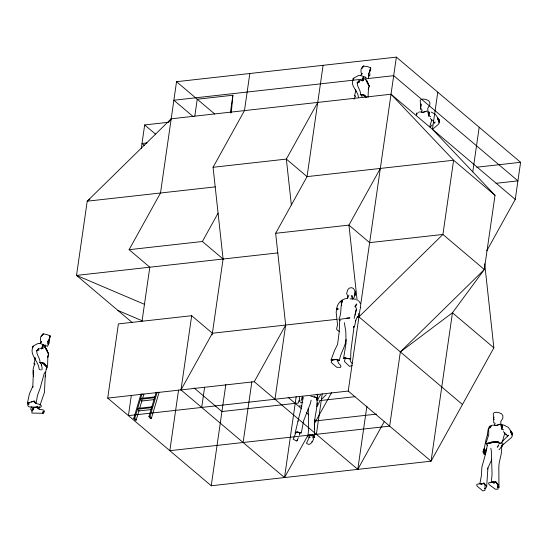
<?xml version="1.0" encoding="UTF-8"?>
<svg xmlns="http://www.w3.org/2000/svg" width="548" height="548" viewBox="0 0 548 548"><rect width="100%" height="100%" fill="white"/><g stroke="black" fill="none" stroke-linecap="round" stroke-linejoin="round"><path stroke-width="0.82" d="M501.989 445.339L501.975 446.969L501.612 445.353M308.271 408.335L308.668 429.365L307.805 436.783L310.141 437.626M45.176 372.017L44.1 373.852L40.086 388.395L37.428 395.519L36.147 403.307L34.394 401.143L27.407 403.26L27.4 403.773L28.976 404.02L27.4 403.773L27.407 403.266L29.414 393.813L32.839 386.21L32.777 387.278L33.442 370.681L33.524 376.298C32.681 372.154 32.64 367.578 35.038 363.934M485.323 449.545L484.439 453.134L483.665 452.107L484.439 453.134M494.07 419.138L494.063 419.563L493.419 418.85L494.152 417.117M344.329 322.656L345.815 331.704L346.048 343.206L343.569 358.467L344.528 357.851L350.665 359.098L350.871 351.076L354.049 326.416M490.823 448.271L491.303 450.559L492.077 474.417L491.234 482.343L495.899 482.062L498.968 487.151L497.824 487.158L498.968 487.151L498.831 467.91C498.557 460.553 502.838 453.511 501.324 446.264M313.34 437.441L314.381 436.612L314.614 421.09L314.388 429.036L314.573 422.803M429.79 105.079L429.865 102.572L428.625 100.695L425.851 99.448L423.179 99.037L421.076 99.448L420.234 100.469L420.734 109.682L422.083 109.963L421.57 112.093L422.2 112.093L419.371 111.977M48.95 341L49.984 335.808L46.758 334.486L43.258 333.876L40.463 337.219L40.415 340.137L41.141 342.384M41.806 362.612L46.436 366.715L46.402 366.002L46.69 368.955L46.402 366.002L44.1 363.242L41.278 362.427M365.708 77.652L365.742 76.946L365.845 77.987M314.662 421.775C315.025 413.898 318.107 406.034 316.778 398.129L316.826 399.684M339.781 319.621L339.164 332.218L337.568 344.411L334.54 350.487L331.047 360.036L332.259 360.721M299.386 435.064L299.585 432.386M341.623 305.51L341.055 301.249L341.582 303.654L342.342 300.708C340.096 306.62 341.87 313.36 338.883 319.196L340.171 320.792M354.946 305.969L355.173 307.017L355.7 305.058L356.604 304.092M427.906 110.737L427.741 108.319L429.269 105.833M500.947 423.926L500.776 421.508L502.824 418.268L502.9 415.761L501.66 413.884L498.886 412.644L496.214 412.233L494.118 412.637L493.269 413.658L493.769 422.871L495.118 423.159L494.604 425.289L495.241 425.282L492.405 425.166M319.71 401.184L317.518 405.821L316.662 406.623M231.283 112.84L232.893 95.236L197.246 99.222L194.814 116.087M483.877 451.052L483.98 449.874L483.733 450.874M337.109 359.241L338.493 363.214L340.527 365.242L340.959 366.79L340.466 367.365L336.746 367.27L331.204 362.461L332.218 359.618M484.459 488.583L485.727 488.309L486.672 486.439L487.919 467.958L487.46 468.951L491.755 459.567M46.217 368.612L45.224 375.88L44.457 392.354L40.066 405.068M355.118 315.073L356.248 309.805M316.984 405.123L317.258 402.821M502.009 442.894L504.914 432.756M299.372 396.814L299.359 401.28L299.29 400.163L298.386 402.239M302.332 399.156L302.681 396.67M141.274 148.556L144.672 124.944L168.257 122.307M484.685 263.732L493.864 347.822L431.07 461.183L211.24 485.754L107.716 398.101L118.409 323.889L191.684 315.703L212.391 333.232L337.041 319.299M131.335 395.389L128.417 415.631L348.247 391.06L431.07 461.183L452.456 312.764L484.322 269.513L495.015 195.3L432.434 129.287L437.777 92.18M142.028 321.183L149.81 267.212L129.102 249.683L160.502 193.006L176.538 81.693L396.368 57.122L520.6 162.304L515.25 199.41L486.747 250.868M178.579 389.977L169.832 450.689L389.655 426.118L400.348 351.912L484.322 269.513L442.914 234.448L369.633 242.641L348.932 225.112L275.651 233.304L285.666 325.039L274.973 399.252M308.065 435.057L284.515 477.561L180.991 389.909L191.684 315.703M230.338 112.943L232.893 95.236M201.698 407.438L204.609 387.203M212.145 334.917L223.084 259.019L213.069 167.284L244.47 110.607L249.82 73.501M211.24 485.754L225.824 384.559M243.107 442.503L251.854 381.785M323.094 65.308L307.051 176.62L275.651 233.304M284.515 477.561L296.18 396.608M316.381 434.311L322.217 393.834M348.247 391.06L360.036 309.264M360.276 307.572L396.368 57.122M107.716 398.101L254.265 381.716L357.789 469.369L366.907 406.123M472.746 171.935L479.192 127.239M39.641 348.254L42.874 348.521L43.47 344.596L40.299 343.61L37.935 343.507L33.14 346.076L32.222 347.131L33.339 346.521C28.517 354.124 38.812 361.317 39.182 369.29L40.525 369.886M360.228 80.282L363.454 80.549L364.057 76.624L360.885 75.638L358.522 75.535L353.727 78.104L352.802 79.159L353.926 78.549C348.788 85.166 358.461 90.9 358.392 97.578M47.649 357.317L47.895 355.714L47.539 367.646M368.235 89.345L368.482 87.742L368.057 97.441M479.87 483.925L481.377 475.616L481.891 467.054L486.021 452.203L487.378 444.75M300.914 401.328L302.044 397.321M303.277 397.273L301.16 408.623L298.502 418.925M360.605 308.764L360.803 307.681M298.297 419.864L295.119 433.187L296.934 432.03L300.708 433.057M34.935 357.604L35.161 358.735L33.901 364.112L34.476 363.797M355.515 89.632L355.741 90.763L354.488 96.14L355.063 95.825M428.748 116.395L429.598 112.025L428.563 115.436L430.639 116.82M298.009 421.289L298.085 420.939M493.645 482.261L493.755 481.747M354.138 318.504L356.399 308.867L355.59 306.565L356.769 304.119M368.283 78.309L369.044 75.357L369.982 75.11L369.578 71.98L370.571 67.836L367.338 66.514L363.434 66.13L361.043 69.247L361.002 72.165L361.728 74.412M311.148 400.198L310.23 403.883L303.599 420.816L301.311 433.03L296.92 431.749L295.119 433.187L295.584 432.708M336.999 360.769L339.37 360.584C340.438 353.131 345.281 347 346.103 339.459M31.394 406.869L30.75 409.315L31.846 410.932L32.757 407.753L37.415 406.945M317.758 394.738L317.292 396.464L317.278 394.183L317.895 400.458L317.21 397.896L314.148 396.718M38.977 409.075L39.627 406.671M431.879 119.567L429.742 126.67M487.467 435.002L486.22 438.585L484.069 449.524L484.137 448.716L482.85 451.895L484.131 454.395L485.295 454.73M503.674 430.009L501.598 428.625L502.632 425.221L501.783 429.591L500.961 424.337L499.598 424.214L495.776 425.604L499.16 424.666M47.82 357.125L48.669 354.268L46.498 348.843L44.963 347.672M139.082 410.336L136.178 420.104L135.164 420.213L133.774 418.33L141.035 393.909M136.178 420.104L134.781 418.22L142.042 393.793M137.534 409.233L137.781 408.411L151.926 406.828L151.68 407.657L137.534 409.233L138.815 410.959L151.296 409.568M139.562 408.705L141.987 400.561M142.466 398.937L143.918 394.053M159.146 392.163L151.344 418.419L150.33 418.535L148.94 416.651L156.159 392.347M151.344 418.419L149.947 416.535L157.208 392.115M368.4 89.153L369.256 86.296L367.085 80.871L365.543 79.7M43.47 344.596L41.566 349.049L42.723 344.767L42.443 347.809L42.874 348.521M364.057 76.624L362.153 81.077L363.303 76.795L363.029 79.837L363.454 80.549M345.432 358.036L344.397 361.44L349.514 366.352L352.165 365.543M41.223 342.137L41.538 341.253L40.141 343.329M361.81 74.165L362.125 73.281L360.728 75.357M337.273 308.812L336.136 311.949L337.547 324.752L336.671 328.56L336.842 329.684L339.383 331.499M295.899 432.728L293.201 439.195L296.728 441.106L298.386 437.688M484.754 453.196L486.747 448.586M357.529 316.449L355.57 321.039L354.953 324.868L353.844 327.43M28.818 402.554L27.743 405.636L29.01 406.856L40.531 407.308L41.038 406.726L41.456 405.917L40.086 404.499L35.825 403.403L34.634 402.348M32.627 410.658L33.914 407.479L33.565 407.76L37.983 406.945M338.726 308.956L336.547 309.175C337.404 303.222 341.329 298.907 347.35 298.427L348.918 295.187M490.453 427.474L491.371 425.337L488.672 428.851L488.761 434.742L485.932 443.168L487.501 445.695M33.339 409.082L33.818 407.972L31.9 411.63L31.914 413.069L42.997 413.295L44.422 411.918L44.155 410.541L42.943 409.815L39.285 409.418L37.264 407.143L37.517 408.26L37.401 406.685M489.823 427.721L489.522 426.214L488.138 429.399L487.295 435.133L487.693 434.228M353.563 298.544L355.33 294.043L355.22 291.557L353.474 288.419L351.535 287.679L349.336 288.104L347.966 289.413L346.631 293.379L347.596 295.872L347.788 298.105M310.004 435.838L306.476 443.229C310.093 446.764 312.504 441.674 313.716 438.695M353.987 99.236L355.618 95.962M297.084 440.482L297.413 439.845M41.408 365.228L41.484 364.564L39.983 362.392C40.614 357.995 33.743 352.042 38.408 348.809L38.086 349.521L38.853 348.734L36.428 350.809M316.922 400.492L320.539 394.964M417.631 113.47L418.336 112.148M489.96 427.981L491.371 425.337M501.31 447.058L499.05 449.73M129.102 249.683L202.376 241.49L218.077 213.151M317.744 102.414L286.351 159.091L291.351 204.959M180.991 389.909L212.391 333.232M254.265 381.716L285.666 325.039M380.326 168.435L348.932 225.112L357.18 300.708M314.264 423.864L331.615 392.546M357.789 469.369L384.23 421.645M311.867 441.941L312.189 441.38M497.988 446.23L498.399 445.531L497.228 447.463M501.18 447.291L502.194 445.182L501.838 445.709L511.154 437.818L512.243 436.194L512.188 434.715L510.366 431.139L512.661 433.632L508.304 427.392L504.174 425.227L500.961 424.337L501.598 428.625M507.407 436.722L508.386 435.174L501.05 442.894M485.014 451.107L483.74 450.6M501.838 445.709L502.543 444.661M168.668 122.225L171.195 118.793L391.025 94.222L515.25 199.41M430.173 127.211L432.214 124.876M336.547 309.175L337.52 308.154M321.882 398.971L326.224 394.683M171.195 118.793L87.221 201.191L76.528 275.404L132.178 322.519M434.091 123.101L435.352 121.985M357.015 82.837L359.44 80.762L358.673 81.549L358.995 80.837C354.33 84.07 361.194 90.023 360.57 94.42L362.064 96.592M355.679 321.724L355.645 320.059M432.365 129.355L438.119 124.629L439.201 123.005L439.154 121.526L437.694 118.663M41.573 369.955L42.038 369.585L42.08 367.653L41.545 364.954M89.927 199.164L87.221 201.191L215.248 186.882M400.348 351.912L452.456 312.764L493.864 347.822M500.961 443.154L498.248 444.086M357.2 82.844L359.776 81.96M36.613 350.816L39.196 349.932M426.563 111.025L422.741 112.415L426.118 111.47M493.152 481.904L491.953 482.219L496.077 482.185M480.473 484.007L483.781 483.233L483.281 483.007L485.021 485.336L485.014 490.344L482.877 490.878L477.171 486.165L476.76 485.206L476.87 484.274L480.356 483.637L482.158 484.85M31.017 401.828L34.394 401.143M498.454 442.099L494.837 442.147L489.659 443.154L491.583 442.113L497.461 441.763L498.81 442.174M331.67 360.18L336.527 359.481L338.65 360.351L337.623 359.611M339.637 319.326L349.877 317.902L346.843 318.066M331.047 360.043L336.568 359.344L339.37 360.584M147.056 142.932L142.001 143.494L144.59 145.686M213.069 167.284L286.351 159.091L307.051 176.62L453.607 160.242L495.015 195.3M476.801 167.202L520.6 162.304M496.029 183.306L517.929 180.854L393.697 75.672L173.867 100.243L193.28 116.676M277.829 252.902L76.528 275.404L144.46 304.318M357.255 317.039L358.94 316.847L442.914 234.448L453.607 160.242L391.025 94.222M140.665 398.458L154.817 396.875M154.57 397.704L140.425 399.28L141.699 401.013L154.187 399.615M133.774 418.33L134.781 418.22M148.94 416.651L149.947 416.535M298.578 402.979L221.933 411.541L194.108 387.984M300.263 402.787L302.791 402.506M319.635 400.622L355.008 396.67M376.558 414.103L315.915 420.885L314.621 419.789M494.837 442.147L486.617 443.517L491.583 442.113L497.461 441.763L501.249 443.743M491.234 482.343L495.899 482.062L497.974 484.357L495.899 482.062M346.959 358.447L343.569 358.467L344.528 357.851L350.665 359.098M350.083 298.818L355.988 299.222M312.285 435.133L309.188 435.037L314.381 436.612L312.285 435.133L314.381 436.612M299.414 405.91L301.934 406.095M360.159 94.674L364.687 95.27L366.53 97.476M39.572 362.646L44.1 363.242L46.285 366.215L44.258 364.441M310.702 396.163L316.943 397.697L317.436 399.403M497.509 486.74L498.968 487.151M361.858 94.455L364.687 95.27L365.995 97.058M27.407 403.26L28.982 403.76M117.943 310.463L142.144 320.765M431.132 112.039L435.263 114.196L439.619 120.444L437.784 118.299M494.365 483.452L492.7 482.507L488.843 482.678L488.583 483.528L489.323 484.727L495.282 489.186L498.064 489.159L498.016 484.966M362.386 94.64L365.859 97.359M176.538 81.693L214.713 114.011M144.672 124.944L155.673 134.253M462.464 404.506L358.94 316.847L358.57 313.449M202.376 241.49L223.084 259.019M288.09 397.327L301.681 408.829M306.209 412.665L308.798 414.857M33.77 401.026L35.531 402.801M437.331 117.95L438.496 119.169L439.14 122.471L437.633 118.704M430.344 118.45L432.351 120.69M503.379 431.646L506.153 434.852L506.174 434.064L507.606 436.242M352.309 363.646L350.761 361.865L350.247 360.262M433.139 120.868L434.564 123.053M484.117 483.137L486.672 486.432M33.634 401.369L34.51 402.575M358.529 300.578L360.495 303.53M44.737 346.959L45.395 347.959L44.217 345.096M484.994 453.175L484.274 451.929L484.446 452.655M366.29 80.481L369.256 86.296L365.975 79.645M45.703 348.453L48.669 354.268L45.703 348.453L45.162 344.918L45.121 345.624L47.703 346.281L48.464 343.329L49.395 343.082L48.957 340.788M511.88 434.906L510.366 431.139L511.537 432.358L512.017 434.838M420.631 107.463L421.165 108.888M428.721 114.895L427.926 111.148L428.563 115.436M355.741 90.763L355.926 91.653L355.536 89.714M35.161 358.735L35.339 359.625L34.949 357.686M416.781 114.532L416.48 113.018L416.727 115.039M367.085 81.344L367.503 83.769M352.234 297.961L351.857 295.42L352.35 299.112M341.418 302.996L341.726 305.394M489.522 426.214L489.679 427.556M481.089 483.446L481.144 483.918M45.409 375.716L45.532 376.819M353.364 326.389L353.446 327.3M421.035 105.942L421.028 106.367L420.378 105.661L421.111 103.928L421.035 105.942M43.141 411.493L42.997 413.295L43.141 411.493M355.22 291.557L354.844 295.557L355.22 291.557M502.893 443.798L502.317 445.195L502.893 443.798M49.984 335.808L48.868 340.294L50.272 336.917L49.984 335.808M370.571 67.836L369.455 72.322L370.859 68.945L370.571 67.836M42.155 335.068L41.292 336.164L43.258 333.876L42.155 335.068M362.742 67.096L361.872 68.192L363.845 65.904L362.742 67.096M314.278 437.551L312.819 437.852L314.278 437.551M368.715 75.569L368.475 72.953L368.756 76.336L368.715 75.569M48.135 343.534L47.888 340.925L48.176 344.308L48.135 343.534"/></g></svg>
